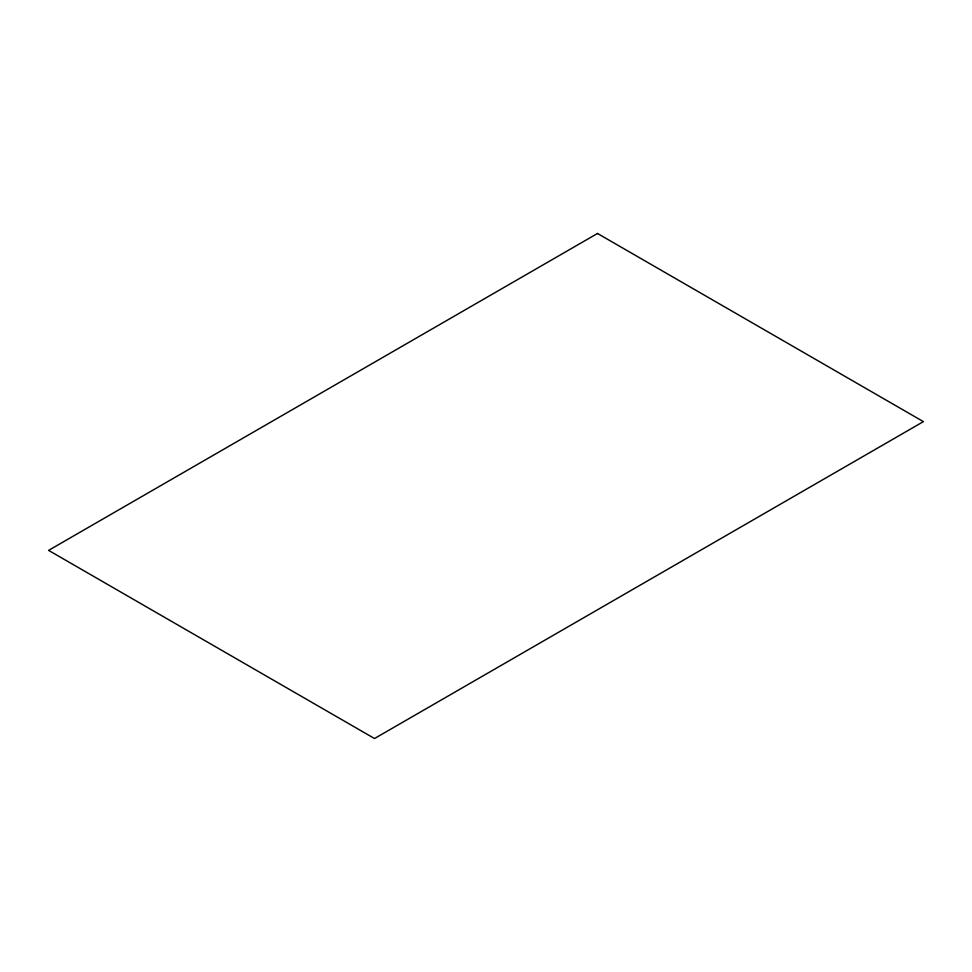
<?xml version="1.0" encoding="UTF-8"?>
<svg xmlns="http://www.w3.org/2000/svg" width="972" height="972" viewBox="0 0 972 972"><rect width="100%" height="100%" fill="white"/><g stroke="black" fill="none" stroke-linecap="round" stroke-linejoin="round"><path stroke-width="1.46" d="M597.488 233.474L48.6 550.371L374.512 738.526L923.4 421.629L597.488 233.474"/></g></svg>
